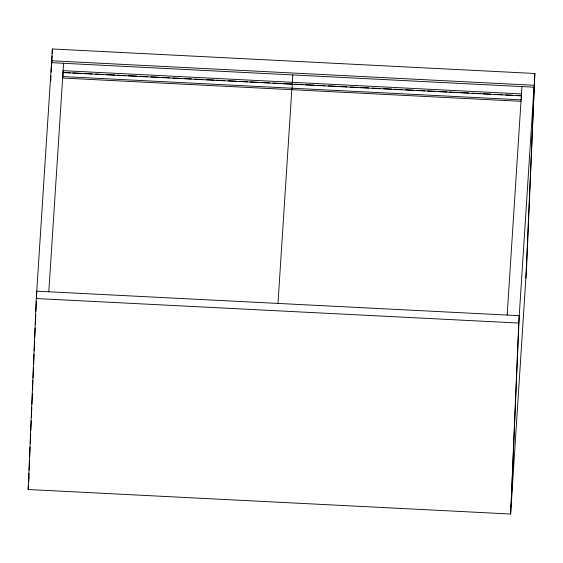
<?xml version="1.0" encoding="UTF-8"?>
<svg xmlns="http://www.w3.org/2000/svg" width="563" height="563" viewBox="0 0 563 563"><rect width="100%" height="100%" fill="white"/><g stroke="black" fill="none" stroke-linecap="round" stroke-linejoin="round"><path stroke-width="0.84" d="M28.15 489.514L36.278 298.538L51.529 62.676L534.005 87.188L518.755 323.056L510.627 514.026L28.15 489.514L28.417 485.419M29.002 473.384L28.629 482.146L28.966 476.889M29.149 469.88L29.558 460.245M29.705 456.741L30.12 447.099M30.268 443.595L30.676 433.96M30.824 430.456L31.232 420.821M31.387 417.317L31.795 407.682M31.943 404.178L32.394 393.664M32.541 390.159L32.95 380.525M33.062 377.893L33.513 367.386M33.66 363.881L34.069 354.24M34.216 350.735L34.625 341.101M34.779 337.596L35.188 327.962M35.335 324.457L35.743 314.823M35.891 311.318L36.306 301.677M36.454 298.179L36.75 291.17L519.227 315.681L511.105 506.658M50.747 81.072L50.966 75.815M51.127 72.163L52.373 48.974L534.85 73.486L526.644 266.369L510.627 514.026M51.402 71.768L51.514 69.136M51.775 63L52.07 55.983M52.183 53.351L52.373 48.974M292.211 84.211L292.767 74.928M525.884 278.164L534.85 73.486M29.417 469.887L29.529 468.135M48.812 291.782L63.591 63.288M62.901 77.173L63.169 72.402L70.192 72.754M277.988 303.422L291.908 88.201M292.077 88.257L292.345 84.042L283.569 83.598M507.172 315.069L521.943 86.575M521.254 99.904L521.521 95.689L516.257 95.421M51.606 60.762L534.09 85.28M72.831 72.887L81.607 73.338M84.246 73.472L92.149 73.873M95.661 74.049L103.564 74.45M106.196 74.583L114.979 75.034M117.611 75.168L125.514 75.569M128.146 75.702L136.929 76.146M139.561 76.279L147.464 76.681M150.975 76.864L158.879 77.265M161.511 77.398L169.414 77.8M172.925 77.975L180.829 78.377M184.34 78.56L191.371 78.911M194.882 79.094L202.786 79.496M206.297 79.672L214.2 80.073M216.832 80.206L224.736 80.608M228.247 80.79L236.15 81.192M239.662 81.368L247.565 81.769M250.197 81.902L258.1 82.304M261.612 82.487L269.515 82.888M273.027 83.064L280.93 83.465M294.984 84.176L302.887 84.577M305.519 84.717L314.302 85.161M316.934 85.294L324.837 85.696M328.349 85.872L336.252 86.273M338.884 86.406L346.787 86.808M350.299 86.991L358.202 87.392M360.834 87.525L368.737 87.927M372.249 88.102L380.152 88.504M383.663 88.687L391.566 89.088M394.206 89.221L402.109 89.623M405.62 89.798L413.524 90.2M417.035 90.383L424.938 90.784M427.57 90.917L435.473 91.319M438.985 91.495L446.888 91.896M449.52 92.029L458.303 92.48M460.935 92.613L468.838 93.015M472.35 93.191L480.253 93.592M482.885 93.725L490.788 94.127M494.307 94.31L502.203 94.711M505.722 94.887L512.745 95.246M62.732 76.554L521.085 99.841M62.634 78.032L520.993 101.319M36.278 298.538L518.755 323.056M63.112 70.657L63.035 72.571L521.387 95.858L521.465 93.944L63.112 70.657"/></g></svg>
